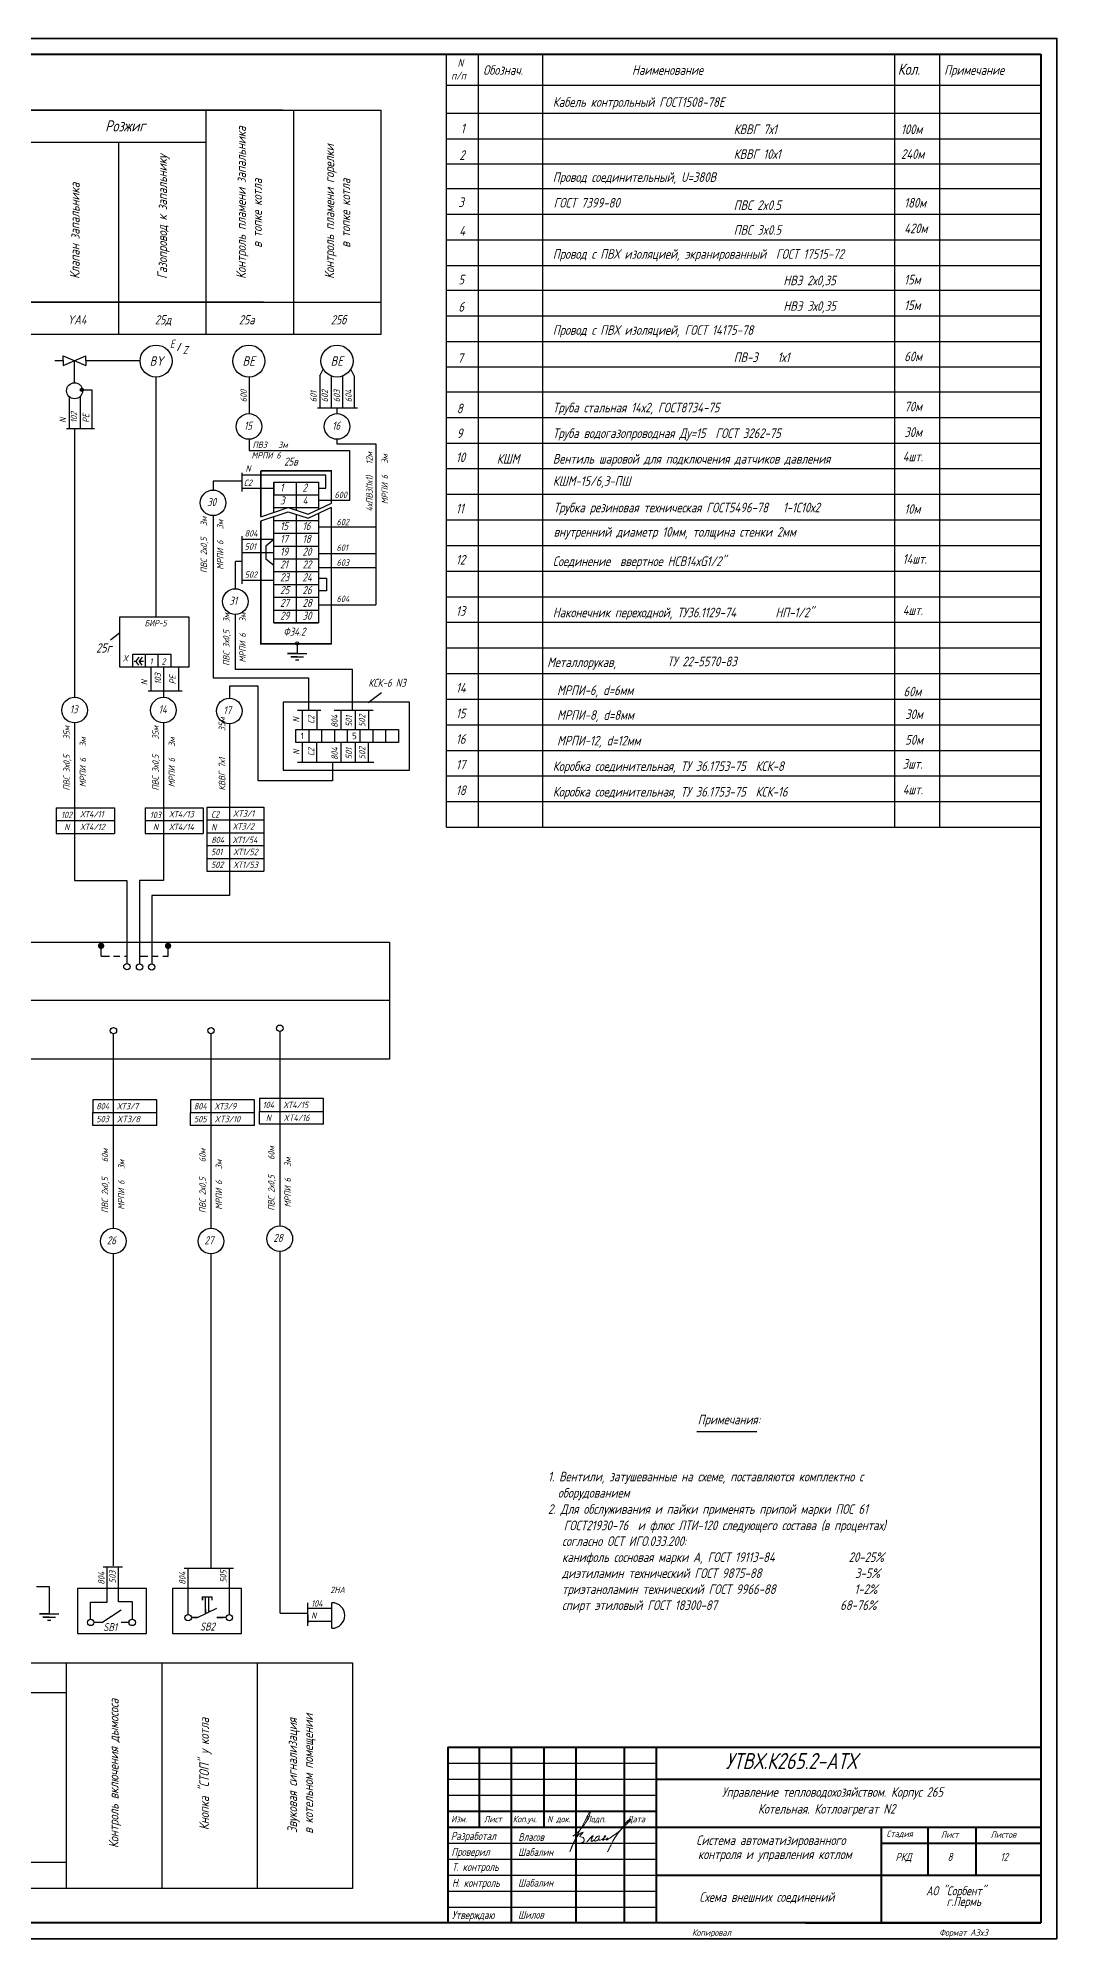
# Model space of a CAD drawing. Header units: millimetres. Extents: x 1944 to 2787, y -2 to 592.
# Drawn here: x 2469 to 2787, y -2 to 592 of the extents above; entities that cross this region are included whole.
import ezdxf

# ---------------------------------------------------------------- set-up
doc = ezdxf.new("R2010")
doc.units = ezdxf.units.MM
doc.linetypes.add('DASHED', pattern=[19.05, 12.7, -6.35])
doc.linetypes.add('HIDDEN', pattern=[0.375, 0.25, -0.125])
doc.layers.add('1', color=7, linetype='Continuous')
doc.layers.add('проводка', color=184, linetype='Continuous')
for name, color, linetype, lineweight in [('MAIN', 7, 'Continuous', 50), ('Основной', 7, 'Continuous', 50), ('Текст', 7, 'Continuous', 50)]:
    doc.layers.add(name, color=color, linetype=linetype, lineweight=lineweight)
doc.styles.get("Standard").update_dxf_attribs({"font": '', "oblique": 15})
doc.styles.add('TXT', font='ROMANC.shx', dxfattribs={"height": 2.5})
doc.styles.get('Standard').set_extended_font_data('GOST type A')

# ---------------------------------------------------------------- blocks, each defined once
blk = doc.blocks.new('Власов')
at = {"layer": 'проводка', "lineweight": 18}
for points in [[(-0.58, 2.47), (1.27, 4.07), (2.73, 5.82), (3.82, 7.33), (4.64, 9.02), (4.84, 10.28), (4.04, 8.93), (3.16, 7.2), (1.39, 3.86), (0.52, 2.26), (-1.55, -2.37), (-0.72, -0.35), (0.34, 1.8), (1.73, 3.31), (2.62, 3.78), (2.31, 3.3), (1.91, 2.96), (1.61, 2.44), (2.21, 2.21), (2.85, 1.83), (2.99, 1.4), (2.77, 0.75), (2.36, 0.49), (2.18, 0.43), (2.07, 0.4), (1.98, 0.4)], [(3.73, 0.66), (4.37, 1.39), (4.91, 2.01), (5.22, 2.29), (5.78, 2.66), (5.59, 2.28), (5.16, 1.05), (5.19, 0.9), (5.7, 1.1), (6.25, 1.38), (6.27, 1.2), (6.3, 1.02), (7.02, 1.21), (7.63, 2.13), (7.63, 2.52), (6.76, 2.22), (6.42, 1.7)]]:
    blk.add_spline(points, degree=3, dxfattribs=at)
for points, knots in [([(9.73, 1.6), (9.73, 1.6), (10.28, 1.61), (10.33, 1.73), (10.3, 1.95), (10.1, 1.88), (9.94, 1.44), (9.82, 1.2), (10.65, 1.75), (14.06, 4.01), (14.83, 4.98), (18.2, 8.2), (16.58, 7.61), (15.42, 5.89), (12.84, 2.54), (12.14, 1.35), (11.17, -0.37), (10.2, -2.51), (10.72, -1.41), (10.96, -1), (11.17, -0.6), (11.31, -0.38), (11.4, -0.29)], [5.202172, 5.202172, 5.202172, 5.202172, 5.207482, 5.981017, 6.074049, 6.477149, 7.534813, 8.416864, 10.873297, 16.080912, 19.105162, 21.731982, 23.469351, 25.755203, 29.311429, 34.513333, 38.416271, 38.862024, 39.053994, 43.961574, 49.897464, 51.239132, 51.239132, 51.239132, 51.239132]), ([(7.53, 1.66), (7.5, 1.54), (7.54, 1.28), (8.01, 1.24), (8.83, 1.57), (9.1, 2.08), (9.9, 2.69), (9.43, 2.64), (9.3, 2.52), (9.14, 2.21), (9.04, 1.25), (8.71, 1.13), (8.92, 1.39), (9.3, 1.54), (9.6, 1.6)], [0, 0, 0, 0, 0.614094, 1.118723, 1.807789, 3.045572, 4.744461, 5.191863, 5.576495, 6.389957, 8.441618, 9.345517, 10.182193, 10.758393, 10.758393, 10.758393, 10.758393])]:
    blk.add_open_spline(points, degree=3, knots=knots, dxfattribs=at)

msp = doc.modelspace()

# ---------------------------------------------------------------- hatches: boundary and pattern name
at = {"layer": 'MAIN', "linetype": 'Continuous', "lineweight": -3}
h = msp.add_hatch(color=7, dxfattribs=at)
h.paths.add_polyline_path([(2482.19, 482.85), (2482.19, 482.36), (2482.71, 482.36, 0.425988)])
h.paths.add_polyline_path([(2482.71, 482.35, 0.005699), (2482.71, 482.36), (2482.19, 482.36), (2482.19, 481.86, 0.432737)])
h.paths.add_polyline_path([(2482.19, 482.36), (2481.72, 482.36, 0.402536), (2482.19, 481.86)])
h.paths.add_polyline_path([(2482.19, 482.85, 0.389353), (2481.72, 482.36), (2482.19, 482.36)])
h = msp.add_hatch(color=7, dxfattribs=at)
h.paths.add_polyline_path([(2482.19, 482.85), (2482.19, 482.36), (2482.71, 482.36, 0.425988)])
h.paths.add_polyline_path([(2482.71, 482.35, 0.005699), (2482.71, 482.36), (2482.19, 482.36), (2482.19, 481.86, 0.432737)])
h.paths.add_polyline_path([(2482.19, 482.36), (2481.72, 482.36, 0.402536), (2482.19, 481.86)])
h.paths.add_polyline_path([(2482.19, 482.85, 0.389353), (2481.72, 482.36), (2482.19, 482.36)])
for points in [[(2487.22, 308.7, 1), (2489.22, 308.7, 1)], [(2508.13, 308.7, 1), (2510.13, 308.7, 1)]]:
    msp.add_hatch(color=7, dxfattribs=at).paths.add_polyline_path(points)

# ---------------------------------------------------------------- linework, layer by layer
at = {"color": 7, "linetype": 'Continuous'}
for p, q in [((1943.68, 592.25), (2786.79, 592.25)), ((1943.68, 592.25), (2552.89, 592.25)), ((2786.79, 592.25), (2786.79, -1.5)), ((2596.06, 385.75), (2596.06, 587.25)), ((2596.06, 430.5), (2596.06, 587.25)), ((2606.06, 345.75), (2606.06, 587.25)), ((2606.06, 410.5), (2606.06, 587.25)), ((2626.06, 587.25), (2626.06, 385.75)), ((2626.06, 587.25), (2626.06, 345.75)), ((2736.06, 587.25), (2736.06, 416.5)), ((2736.06, 587.25), (2736.06, 345.75)), ((2750.06, 587.25), (2750.06, 416.5)), ((2750.06, 587.25), (2750.06, 345.75)), ((2596.06, 577.5), (2781.56, 577.5)), ((2596.06, 577.5), (2781.79, 577.5)), ((2544.9, 569.75), (1970.28, 569.75)), ((2099.78, 569.75), (2544.9, 569.75)), ((2521.06, 499.75), (2521.06, 569.75)), ((2539.4, 569.75), (2575.69, 569.75)), ((2548.37, 499.75), (2548.37, 569.75)), ((2575.69, 499.75), (2575.69, 569.75)), ((2596.06, 568.75), (2781.79, 568.75)), ((2017.28, 559.75), (2521.06, 559.75)), ((2493.74, 499.75), (2493.74, 559.75)), ((2596.06, 560.75), (2781.79, 560.75)), ((2596.06, 553), (2781.79, 553)), ((2596.06, 545.25), (2781.56, 545.25)), ((2596.06, 545.25), (2781.79, 545.25)), ((2596.06, 537.25), (2781.79, 537.25)), ((2596.06, 529.25), (2781.79, 529.25)), ((2596.06, 521.25), (2781.79, 521.25)), ((2596.06, 513.5), (2781.79, 513.5)), ((2538.9, 509.75), (1970.28, 509.75)), ((2099.78, 509.75), (2538.9, 509.75)), ((2535.15, 509.75), (2575.69, 509.75)), ((2596.06, 505.5), (2781.79, 505.5)), ((1970.28, 499.75), (2533.4, 499.75)), ((2217.62, 499.75), (2575.69, 499.75)), ((2476.4, 491.49), (2476.4, 492.99)), ((2476.4, 489.99), (2483.4, 492.99)), ((2476.4, 492.99), (2483.4, 489.99)), ((2483.4, 491.49), (2483.4, 492.99)), ((2596.06, 497.5), (2781.79, 497.5)), ((2473.81, 491.54), (2476.31, 491.54)), ((2476.4, 491.49), (2476.4, 489.99)), ((2479.85, 491.51), (2479.85, 484.66)), ((2483.4, 491.54), (2500.38, 491.54)), ((2483.4, 491.49), (2483.4, 489.99)), ((2556.54, 486.76), (2557.59, 488.83)), ((2567.25, 486.76), (2566.18, 488.78)), ((2596.06, 489.5), (2781.79, 489.5)), ((2482.44, 482.33), (2485.28, 482.33)), ((2482.44, 482.33), (2485.28, 482.33)), ((2485.28, 482.33), (2485.28, 470.33)), ((2505.28, 486.5), (2505.28, 411.51)), ((2534.46, 486.36), (2534.46, 474.92)), ((2556.54, 486.76), (2556.54, 476.76)), ((2560.04, 486.76), (2560.04, 476.76)), ((2563.64, 486.67), (2563.64, 476.76)), ((2567.25, 486.76), (2567.25, 476.76)), ((2596.06, 481.75), (2781.79, 481.75)), ((2478.19, 480.33), (2478.19, 470.33)), ((2481.69, 480.33), (2481.69, 470.33)), ((2555.79, 476.76), (2568.33, 476.76)), ((2561.88, 476.76), (2561.88, 474.92)), ((2477.44, 470.33), (2482.44, 470.33)), ((2477.44, 470.33), (2486.19, 470.33)), ((2479.94, 470.33), (2479.94, 386.33)), ((2534.38, 474.92), (2534.38, 474.92)), ((2596.06, 473.75), (2781.79, 473.75)), ((2534.46, 466.92), (2534.46, 463.45)), ((2534.46, 463.45), (2565.85, 463.45)), ((2561.88, 466.92), (2561.88, 465.53)), ((2561.88, 465.53), (2574, 465.53)), ((2565.85, 463.45), (2565.85, 447.82)), ((2574, 465.53), (2574, 415.2)), ((2596.06, 465.75), (2781.56, 465.75)), ((2596.06, 465.75), (2781.79, 465.75)), ((2596.06, 457.75), (2781.79, 457.75)), ((2558.43, 455.71), (2532.23, 455.71)), ((2542.13, 451.57), (2532.23, 451.57)), ((2542.13, 453.57), (2556.13, 453.57)), ((2542.13, 453.57), (2549.13, 453.57)), ((2542.13, 453.57), (2542.13, 449.57)), ((2542.13, 444.06), (2542.13, 453.57)), ((2549.13, 453.57), (2549.13, 444.74)), ((2556.13, 453.57), (2556.13, 445.05)), ((2556.14, 451.6), (2558.43, 451.6)), ((2558.43, 451.6), (2558.43, 455.71)), ((2542.13, 449.57), (2556.13, 449.57)), ((2542.13, 445.57), (2556.13, 445.57)), ((2542.13, 445.57), (2556.13, 445.57)), ((2565.85, 447.82), (2556.13, 447.82)), ((2596.06, 449.75), (2781.79, 449.75)), ((2542.13, 409.57), (2542.13, 442.79)), ((2542.13, 441.57), (2556.13, 441.57)), ((2542.13, 441.57), (2556.13, 441.57)), ((2549.13, 443.47), (2549.13, 409.57)), ((2556.13, 443.78), (2556.13, 409.57)), ((2556.22, 439.56), (2573.91, 439.56)), ((2596.06, 441.75), (2781.79, 441.75)), ((2542.13, 435.57), (2532.23, 435.57)), ((2542.13, 435.57), (2539.63, 433.57)), ((2539.63, 433.57), (2539.63, 429.57)), ((2542.13, 437.57), (2556.13, 437.57)), ((2542.13, 433.57), (2556.13, 433.57)), ((2542.13, 433.57), (2556.13, 433.57)), ((2596.06, 433.75), (2781.79, 433.75)), ((2542.13, 431.5), (2532.23, 431.5)), ((2539.63, 429.57), (2542.13, 427.57)), ((2542.13, 429.57), (2556.13, 429.57)), ((2542.13, 429.57), (2556.13, 429.57)), ((2556.22, 431.28), (2574, 431.28)), ((2542.13, 422.82), (2532.23, 422.82)), ((2542.13, 425.57), (2556.13, 425.57)), ((2542.13, 425.57), (2556.13, 425.57)), ((2542.13, 421.57), (2556.13, 421.57)), ((2556.13, 423.57), (2558.63, 423.57)), ((2556.22, 426.89), (2574, 426.89)), ((2558.63, 423.57), (2558.63, 419.57)), ((2596.06, 425.75), (2781.79, 425.75)), ((2542.13, 417.57), (2556.13, 417.57)), ((2558.63, 419.57), (2556.13, 419.57)), ((2596.06, 417.75), (2781.79, 417.75)), ((2494.1, 411.51), (2515.59, 411.51)), ((2494.1, 395.76), (2494.1, 411.51)), ((2515.59, 411.51), (2515.59, 395.76)), ((2542.13, 413.57), (2556.13, 413.57)), ((2556.22, 415.2), (2574, 415.2)), ((2596.06, 409.75), (2781.56, 409.75)), ((2596.06, 409.75), (2781.79, 409.75)), ((2491.13, 404.28), (2494.11, 406.62)), ((2556.13, 409.57), (2542.13, 409.57)), ((2542.13, 409.57), (2556.13, 409.57)), ((2498.08, 395.76), (2498.08, 399.76)), ((2498.08, 399.76), (2506.08, 399.76)), ((2502.08, 395.76), (2502.08, 399.76)), ((2506.08, 399.76), (2510.08, 399.76)), ((2506.08, 395.76), (2506.08, 399.76)), ((2506.08, 395.76), (2506.08, 399.76)), ((2510.08, 395.76), (2510.08, 399.76)), ((2546.45, 400.02), (2552.45, 400.02)), ((2549.45, 400.02), (2546.45, 400.02)), ((2547.45, 400.02), (2551.45, 400.02)), ((2549.45, 400.02), (2547.45, 400.02)), ((2547.45, 399.02), (2551.45, 399.02)), ((2549.45, 399.02), (2547.45, 399.02)), ((2547.95, 400.02), (2550.95, 400.02)), ((2548.45, 399.02), (2550.45, 399.02)), ((2548.95, 398.02), (2549.95, 398.02)), ((2549.45, 403.16), (2549.45, 400.02)), ((2549.45, 403.07), (2549.45, 402.66)), ((2596.06, 401.75), (2781.56, 401.75)), ((2596.06, 401.75), (2781.79, 401.75)), ((2606.06, 361.75), (2606.06, 402.5)), ((2736.06, 403.25), (2736.06, 361.75)), ((2750.06, 402.25), (2750.06, 361.75)), ((2515.59, 395.76), (2494.1, 395.76)), ((2503.71, 395.76), (2503.71, 388.36)), ((2507.71, 395.76), (2507.71, 386.33)), ((2512.36, 395.78), (2512.36, 388.42)), ((2596.06, 393.75), (2781.79, 393.75)), ((2479.94, 386.33), (2479.94, 386.33)), ((2502.96, 388.36), (2505.46, 388.36)), ((2505.46, 388.36), (2513.53, 388.36)), ((2507.69, 386.33), (2507.69, 386.33)), ((2528.26, 386.05), (2528.26, 386.05)), ((2528.31, 389.8), (2528.31, 386.05)), ((2596.06, 345.75), (2596.06, 386)), ((2606.06, 361.75), (2606.06, 386.5)), ((2545.07, 384.81), (2545.07, 363.58)), ((2584.57, 384.81), (2545.07, 384.81)), ((2549.61, 382.31), (2556.8, 382.31)), ((2551.07, 382.31), (2551.07, 376.25)), ((2555.57, 382.31), (2555.57, 376.25)), ((2561.06, 382.31), (2573.16, 382.31)), ((2563.09, 382.31), (2563.09, 376.25)), ((2567.59, 382.31), (2567.59, 376.25)), ((2571.7, 382.31), (2571.7, 376.25)), ((2584.57, 363.58), (2584.57, 384.81)), ((2596.06, 385.75), (2781.79, 385.75)), ((2479.94, 378.33), (2479.94, 329.08)), ((2507.69, 378.33), (2507.69, 329.08)), ((2528.31, 378.05), (2528.29, 324.38)), ((2549.07, 372.25), (2549.07, 376.25)), ((2549.07, 376.25), (2581.07, 376.25)), ((2549.07, 376.25), (2553.07, 376.25)), ((2553.07, 376.25), (2553.07, 372.25)), ((2557.07, 376.25), (2557.07, 372.25)), ((2561.07, 376.25), (2561.07, 372.25)), ((2565.07, 376.25), (2565.07, 372.25)), ((2569.07, 376.25), (2569.07, 372.25)), ((2573.07, 376.25), (2573.07, 372.25)), ((2577.07, 376.25), (2577.07, 372.25)), ((2581.07, 376.25), (2581.07, 372.25)), ((2596.06, 377.75), (2781.79, 377.75)), ((2581.07, 372.25), (2549.07, 372.25)), ((2551.02, 372.25), (2551.02, 366.18)), ((2555.52, 372.25), (2555.52, 366.18)), ((2563.05, 372.25), (2563.05, 366.18)), ((2567.55, 372.25), (2567.55, 366.18)), ((2596.06, 369.75), (2781.79, 369.75)), ((2545.07, 363.58), (2584.57, 363.58)), ((2549.61, 366.1), (2573.45, 366.1)), ((2561.06, 366.1), (2568.82, 366.1)), ((2596.06, 361.75), (2781.79, 361.75)), ((2474.19, 351.83), (2474.19, 347.83)), ((2474.19, 351.83), (2487.69, 351.83)), ((2487.69, 351.83), (2492.39, 351.83)), ((2492.39, 351.83), (2492.39, 343.83)), ((2501.94, 351.83), (2501.94, 347.83)), ((2501.94, 351.83), (2515.44, 351.83)), ((2515.44, 351.83), (2520.14, 351.83)), ((2520.14, 351.83), (2520.14, 343.83)), ((2521.29, 352.02), (2521.29, 340.02)), ((2521.29, 352.02), (2534.79, 352.02)), ((2534.79, 352.02), (2539.04, 352.02)), ((2539.04, 352.02), (2539.04, 340.02)), ((2596.06, 353.75), (2781.79, 353.75)), ((2474.19, 347.83), (2487.69, 347.83)), ((2474.19, 347.83), (2487.69, 347.83)), ((2474.19, 347.83), (2487.69, 347.83)), ((2474.19, 347.83), (2474.19, 343.83)), ((2487.69, 347.83), (2492.39, 347.83)), ((2487.69, 347.83), (2492.39, 347.83)), ((2487.69, 347.83), (2492.39, 347.83)), ((2501.94, 347.83), (2515.44, 347.83)), ((2501.94, 347.83), (2515.44, 347.83)), ((2501.94, 347.83), (2515.44, 347.83)), ((2501.94, 347.83), (2501.94, 343.83)), ((2515.44, 347.83), (2520.14, 347.83)), ((2515.44, 347.83), (2520.14, 347.83)), ((2515.44, 347.83), (2520.14, 347.83)), ((2521.29, 348.02), (2534.79, 348.02)), ((2534.79, 348.02), (2539.04, 348.02)), ((2596.06, 345.75), (2781.79, 345.75)), ((2474.19, 343.83), (2487.69, 343.83)), ((2474.19, 343.83), (2487.69, 343.83)), ((2474.19, 343.83), (2487.69, 343.83)), ((2487.69, 343.83), (2492.39, 343.83)), ((2487.69, 343.83), (2492.39, 343.83)), ((2487.69, 343.83), (2492.39, 343.83)), ((2501.94, 343.83), (2515.44, 343.83)), ((2501.94, 343.83), (2515.44, 343.83)), ((2501.94, 343.83), (2515.44, 343.83)), ((2515.44, 343.83), (2520.14, 343.83)), ((2515.44, 343.83), (2520.14, 343.83)), ((2515.44, 343.83), (2520.14, 343.83)), ((2521.29, 344.02), (2534.79, 344.02)), ((2521.29, 344.02), (2534.79, 344.02)), ((2521.29, 340.02), (2534.79, 340.02)), ((2521.29, 340.02), (2534.79, 340.02)), ((2521.29, 340.02), (2534.79, 340.02)), ((2521.29, 340.02), (2521.29, 332.02)), ((2534.79, 344.02), (2539.04, 344.02)), ((2534.79, 344.02), (2539.04, 344.02)), ((2534.79, 340.02), (2539.04, 340.02)), ((2534.79, 340.02), (2539.04, 340.02)), ((2534.79, 340.02), (2539.04, 340.02)), ((2539.04, 340.02), (2539.04, 332.02)), ((2521.29, 336.02), (2534.79, 336.02)), ((2521.29, 336.02), (2534.79, 336.02)), ((2521.29, 336.02), (2534.79, 336.02)), ((2521.29, 336.02), (2534.79, 336.02)), ((2534.79, 336.02), (2539.04, 336.02)), ((2534.79, 336.02), (2539.04, 336.02)), ((2534.79, 336.02), (2539.04, 336.02)), ((2534.79, 336.02), (2539.04, 336.02)), ((2479.94, 329.08), (2496.28, 329.08)), ((2496.28, 329.08), (2496.28, 303.21)), ((2507.69, 329.08), (2500.22, 329.08)), ((2500.22, 329.08), (2500.22, 303.1)), ((2521.29, 332.02), (2534.79, 332.02)), ((2521.29, 332.02), (2534.79, 332.02)), ((2521.29, 332.02), (2534.79, 332.02)), ((2521.29, 332.02), (2534.79, 332.02)), ((2534.79, 332.02), (2539.04, 332.02)), ((2534.79, 332.02), (2539.04, 332.02)), ((2534.79, 332.02), (2539.04, 332.02)), ((2534.79, 332.02), (2539.04, 332.02)), ((2528.29, 324.38), (2504.02, 324.38)), ((2504.02, 324.38), (2504.02, 303.1)), ((1984.53, 309.83), (2578.26, 309.83)), ((2578.26, 309.83), (2578.26, 273.33)), ((2578.26, 291.58), (1984.53, 291.58)), ((2578.26, 273.33), (1984.53, 273.33)), ((2485.67, 260.6), (2485.67, 256.6)), ((2505.67, 260.6), (2485.67, 260.6)), ((2485.67, 252.6), (2485.67, 256.6)), ((2485.67, 256.6), (2505.67, 256.6)), ((2485.67, 256.6), (2505.67, 256.6)), ((2485.67, 256.6), (2505.67, 256.6)), ((2485.67, 256.6), (2499.67, 256.6)), ((2485.67, 256.6), (2505.67, 256.6)), ((2485.67, 256.6), (2505.67, 256.6)), ((2485.67, 256.6), (2505.67, 256.6)), ((2485.67, 256.6), (2505.67, 256.6)), ((2485.67, 256.6), (2505.67, 256.6)), ((2485.67, 256.6), (2492.48, 256.6)), ((2494.22, 256.6), (2494.22, 256.6)), ((2499.67, 256.6), (2503.42, 256.6)), ((2501.67, 256.6), (2505.67, 256.6)), ((2505.67, 252.6), (2505.67, 260.6)), ((2516.17, 260.6), (2516.17, 256.6)), ((2536.17, 260.6), (2516.17, 260.6)), ((2516.17, 252.6), (2516.17, 256.6)), ((2516.17, 256.6), (2536.17, 256.6)), ((2516.17, 256.6), (2536.17, 256.6)), ((2516.17, 256.6), (2536.17, 256.6)), ((2516.17, 256.6), (2530.17, 256.6)), ((2516.17, 256.6), (2536.17, 256.6)), ((2516.17, 256.6), (2536.17, 256.6)), ((2516.17, 256.6), (2536.17, 256.6)), ((2516.17, 256.6), (2536.17, 256.6)), ((2516.17, 256.6), (2536.17, 256.6)), ((2516.17, 256.6), (2522.98, 256.6)), ((2524.71, 256.6), (2524.71, 256.6)), ((2530.17, 256.6), (2533.92, 256.6)), ((2532.17, 256.6), (2536.17, 256.6)), ((2536.17, 252.6), (2536.17, 260.6)), ((2537.67, 261), (2537.67, 257)), ((2557.67, 261), (2537.67, 261)), ((2537.67, 253), (2537.67, 257)), ((2537.67, 257), (2557.67, 257)), ((2537.67, 257), (2557.67, 257)), ((2537.67, 257), (2557.67, 257)), ((2537.67, 257), (2551.67, 257)), ((2537.67, 257), (2557.67, 257)), ((2537.67, 257), (2557.67, 257)), ((2537.67, 257), (2557.67, 257)), ((2537.67, 257), (2557.67, 257)), ((2537.67, 257), (2557.67, 257)), ((2537.67, 257), (2544.48, 257)), ((2546.21, 257), (2546.21, 257)), ((2551.67, 257), (2555.42, 257)), ((2553.67, 257), (2557.67, 257)), ((2557.67, 253), (2557.67, 261)), ((2503.42, 252.6), (2485.67, 252.6)), ((2505.67, 252.6), (2500.67, 252.6)), ((2505.67, 252.6), (2503.17, 252.6)), ((2505.67, 252.6), (2503.67, 252.6)), ((2533.92, 252.6), (2516.17, 252.6)), ((2536.17, 252.6), (2531.17, 252.6)), ((2536.17, 252.6), (2533.67, 252.6)), ((2536.17, 252.6), (2534.17, 252.6)), ((2555.42, 253), (2537.67, 253)), ((2557.67, 253), (2552.67, 253)), ((2557.67, 253), (2555.17, 253)), ((2557.67, 253), (2555.67, 253)), ((2674.31, 157), (2693.01, 157)), ((2468.01, 108.56), (2472.01, 108.56)), ((2472.01, 108.56), (2472.01, 107.06)), ((2472.01, 107.56), (2472.01, 100.06)), ((2488.45, 97.3), (2494.45, 101.3)), ((2518.35, 98.86), (2524.35, 101.86)), ((2519.84, 104.36), (2519.84, 105.36)), ((2519.84, 105.36), (2519.84, 104.86)), ((2519.84, 105.36), (2519.84, 104.86)), ((2519.84, 105.36), (2522.84, 105.36)), ((2519.84, 104.86), (2519.84, 104.36)), ((2520.84, 100.36), (2520.84, 105.36)), ((2520.84, 101.4), (2520.84, 100.1)), ((2521.83, 101.07), (2521.83, 100.6)), ((2521.84, 100.86), (2521.84, 105.36)), ((2522.84, 105.36), (2522.84, 104.36)), ((2522.84, 105.36), (2522.84, 104.86)), ((2552.81, 96.29), (2552.81, 103.54)), ((2552.81, 99.79), (2552.81, 102.29)), ((2552.81, 101.79), (2560.06, 101.79)), ((2560.31, 95.79), (2560.31, 103.54)), ((2560.31, 95.54), (2560.31, 103.54)), ((2472.01, 100.06), (2469.01, 100.06)), ((2469.01, 100.06), (2475.01, 100.06)), ((2472.01, 100.06), (2470.01, 100.06)), ((2470.01, 100.06), (2474.01, 100.06)), ((2472.01, 99.06), (2470.01, 99.06)), ((2470.01, 99.06), (2474.01, 99.06)), ((2470.51, 100.06), (2473.51, 100.06)), ((2471.01, 99.06), (2473.01, 99.06)), ((2471.51, 98.06), (2472.51, 98.06)), ((2488.45, 97.37), (2485.97, 97.37)), ((2496.95, 97.37), (2494.45, 97.37)), ((2518.31, 98.86), (2516.41, 98.86)), ((2516.41, 98.86), (2518.35, 98.86)), ((2517.43, 98.86), (2516.62, 98.86)), ((2524.35, 98.86), (2526.35, 98.86)), ((2524.35, 98.86), (2526.35, 98.86)), ((2527.27, 98.86), (2524.35, 98.86)), ((2544.1, 100.29), (2552.81, 100.29)), ((2552.81, 99.79), (2552.81, 97.29)), ((2552.81, 97.79), (2560.06, 97.79)), ((1973.28, 84.75), (2507.21, 84.75)), ((2015.77, 84.75), (2566.69, 84.75)), ((2078.78, 84.75), (2507.21, 84.75)), ((2121.27, 84.75), (2566.69, 84.75)), ((2477.26, 84.75), (2477.26, 67.5)), ((2477.26, 84.75), (2477.26, 75.25)), ((2507.21, 84.75), (2507.21, 14.25)), ((2536.96, 84.75), (2536.96, 14.25)), ((2566.69, 84.75), (2566.69, 14.25)), ((1973.28, 75.5), (2477.26, 75.5)), ((2015.28, 75.5), (2477.26, 75.5)), ((2477.26, 67.5), (2477.26, 14.25)), ((2089.28, 22.5), (2477.26, 22.5)), ((2507.21, 14.25), (1974.03, 14.25)), ((2566.69, 14.25), (2016.52, 14.25)), ((2786.79, -1.5), (1943.68, -1.5))]:
    msp.add_line(p, q, dxfattribs=at)
at = {"color": 7, "linetype": 'Continuous', "lineweight": 40}
for p, q in [((1963.68, 587.25), (2781.79, 587.25)), ((2781.79, 587.25), (2781.79, 3.5)), ((2781.79, 3.5), (1963.68, 3.5))]:
    msp.add_line(p, q, dxfattribs=at)
for p, q in [((2532.17, 453.87), (2523.2, 453.87)), ((2523.2, 453.87), (2523.2, 451.07)), ((2532.21, 456.4), (2532.21, 450.66)), ((2538.13, 442.71), (2546.63, 445.57)), ((2546.63, 445.57), (2552.87, 443.51)), ((2552.87, 443.51), (2560.13, 446.94)), ((2552.87, 442.24), (2560.13, 445.67)), ((2523.2, 443.07), (2523.2, 392.43)), ((2538.13, 441.44), (2546.63, 444.3)), ((2546.63, 444.3), (2552.87, 442.24)), ((2532.21, 436.66), (2532.21, 421.82)), ((2532.2, 428.74), (2530.17, 428.74)), ((2530.17, 420.26), (2530.17, 428.74)), ((2530.14, 412.24), (2530.14, 395.12)), ((2523.2, 392.43), (2553.02, 392.43)), ((2530.14, 395.12), (2566.65, 395.12)), ((2553.02, 392.43), (2553.02, 382.34)), ((2566.65, 395.12), (2566.65, 382.34)), ((2537.31, 389.8), (2528.31, 389.8)), ((2537.31, 360.19), (2537.31, 389.8)), ((2571.66, 372.35), (2571.66, 366.1)), ((2560.54, 366.11), (2560.54, 360.19)), ((2560.54, 360.19), (2537.31, 360.19))]:
    msp.add_line(p, q)
at = {"color": 7, "lineweight": 30, "ltscale": 0.5}
for p, q in [((2500.01, 398.85), (2499.11, 397.61)), ((2501.01, 398.85), (2500.11, 397.61)), ((2500.01, 396.37), (2499.11, 397.61)), ((2501.01, 396.37), (2500.11, 397.61))]:
    msp.add_line(p, q, dxfattribs=at)
at = {"color": 7, "lineweight": 30}
for p, q in [((2498.58, 397.61), (2499.11, 397.61)), ((2500.11, 397.61), (2501.43, 397.61))]:
    msp.add_line(p, q, dxfattribs=at)
at = {"color": 7, "linetype": 'Continuous', "lineweight": -3}
for p, q in [((2571.59, 384.73), (2575.8, 387.8)), ((2492.1, 220.48), (2492.1, 281.2)), ((2522.6, 220.48), (2522.6, 281.2)), ((2544.1, 221.23), (2544.1, 281.95)), ((2492.1, 115.01), (2492.1, 212.48)), ((2522.6, 114.27), (2522.6, 212.48)), ((2544.1, 100.29), (2544.1, 213.23)), ((2488.91, 114.69), (2494.87, 114.69)), ((2490.07, 103.71), (2490.07, 114.66)), ((2493.68, 103.85), (2493.68, 114.66)), ((2514.15, 114.27), (2529.58, 114.27)), ((2515.46, 99.9), (2515.46, 114.27)), ((2528.29, 99.9), (2528.29, 114.27)), ((2484.94, 98.37), (2484.94, 103.71)), ((2484.94, 103.71), (2490.07, 103.71)), ((2497.99, 103.85), (2493.68, 103.85)), ((2497.99, 98.37), (2497.99, 103.85))]:
    msp.add_line(p, q, dxfattribs=at)
at = {"color": 7, "linetype": 'DASHED', "ltscale": 12}
for p, q in [((2502.38, 107.97), (2480.89, 107.97)), ((2480.89, 107.97), (2480.89, 93.89)), ((2502.38, 93.89), (2502.38, 107.97)), ((2532.05, 107.97), (2510.55, 107.97)), ((2510.55, 107.97), (2510.55, 93.89)), ((2532.05, 93.89), (2532.05, 107.97)), ((2480.89, 93.89), (2502.38, 93.89)), ((2510.55, 93.89), (2532.05, 93.89))]:
    msp.add_line(p, q, dxfattribs=at)
at = {"color": 0, "linetype": 'Continuous', "lineweight": 40}
for p, q in [((2596.55, 58.45), (2781.79, 58.45)), ((2606.3, 58.45), (2606.3, 33.45)), ((2616.3, 58.45), (2616.3, 3.45)), ((2626.55, 58.45), (2626.55, 33.45)), ((2636.55, 58.45), (2636.55, 3.45)), ((2651.55, 58.45), (2651.55, 3.45)), ((2661.55, 58.45), (2661.55, 3.45)), ((2661.55, 48.45), (2781.55, 48.45)), ((2596.55, 38.45), (2661.55, 38.45)), ((2596.55, 33.45), (2781.79, 33.45)), ((2661.55, 18.45), (2781.55, 18.45))]:
    msp.add_line(p, q, dxfattribs=at)
at = {"color": 0, "linetype": 'ByBlock', "lineweight": 40}
for p, q in [((2596.55, 58.45), (2596.55, 3.5)), ((2731.93, 3.5), (2731.93, 33.45)), ((2746.55, 18.45), (2746.55, 33.45)), ((2761.55, 18.45), (2761.55, 33.45)), ((2731.93, 28.45), (2781.93, 28.45))]:
    msp.add_line(p, q, dxfattribs=at)
at = {"color": 0, "linetype": 'Continuous'}
for p, q in [((2596.55, 53.45), (2661.55, 53.45)), ((2596.55, 48.45), (2661.55, 48.45)), ((2596.55, 43.45), (2661.55, 43.45)), ((2596.55, 28.45), (2661.55, 28.45)), ((2596.55, 23.45), (2661.55, 23.45)), ((2596.55, 23.45), (2661.55, 23.45)), ((2596.55, 18.45), (2661.55, 18.45)), ((2596.55, 13.45), (2661.55, 13.45)), ((2596.55, 8.45), (2661.55, 8.45))]:
    msp.add_line(p, q, dxfattribs=at)
at = {"color": 7}
msp.add_line((2520.36, 3.5), (1962.28, 3.5), dxfattribs=at)
at = {"color": 7, "lineweight": 40}
msp.add_line((2781.79, 3.5, -1), (2748.22, 3.5, -1), dxfattribs=at)
at = {"color": 7, "linetype": 'Continuous', "const_width": 0.5}
for points in [[(2538.13, 457.07), (2556.63, 457.07), (2560.13, 457.07), (2560.13, 446.94)], [(2538.13, 442.71), (2538.13, 457.07)], [(2560.13, 445.67), (2560.13, 403.07), (2538.13, 403.07), (2538.13, 441.44)]]:
    msp.add_lwpolyline(points, dxfattribs=at)
at = {"color": 7, "linetype": 'Continuous'}
for centre, radius in [((2505.38, 491.36), 5), ((2534.38, 491.36), 5), ((2561.9, 491.36), 5), ((2479.94, 482.08), 2.5), ((2534.38, 470.92), 4), ((2561.92, 470.92), 4), ((2523.19, 447.07), 4), ((2530.13, 416.24), 4), ((2479.94, 382.33), 4), ((2507.69, 382.33), 4), ((2528.26, 382.05), 4), ((2492.06, 282.2), 1), ((2522.55, 282.2), 1), ((2544.05, 282.95), 1), ((2492.03, 216.48), 4), ((2522.53, 216.48), 4), ((2544.03, 217.23), 4), ((2484.97, 97.37), 1), ((2497.95, 97.37), 1), ((2515.41, 98.86), 1), ((2528.27, 98.86), 1)]:
    msp.add_circle(centre, radius, dxfattribs=at)
at = {"color": 7, "linetype": 'Continuous', "lineweight": 30}
msp.add_circle((2549.45, 403.16), 0.5, dxfattribs=at)
at = {"color": 7, "linetype": 'Continuous'}
msp.add_arc((2560.31, 99.54), 4, 270, 90, dxfattribs=at)
at = {"layer": '1', "color": 7, "linetype": 'Continuous', "lineweight": 40}
msp.add_line((2708.22, 3.5), (2781.79, 3.5), dxfattribs=at)
at = {"layer": 'MAIN', "color": 7, "linetype": 'Continuous', "lineweight": -3}
for p, q in [((2488.22, 305.43), (2488.22, 309.64)), ((2509.13, 305.43), (2509.13, 309.64)), ((2488.22, 305.43), (2490.85, 305.43)), ((2492.07, 305.43), (2494.11, 305.43)), ((2495.53, 305.43), (2496.22, 305.43)), ((2500.16, 305.43), (2502.79, 305.43)), ((2504.01, 305.43), (2506.05, 305.43)), ((2507.47, 305.43), (2509.13, 305.43))]:
    msp.add_line(p, q, dxfattribs=at)
for centre, radius in [((2482.22, 482.35), 0.495), ((2482.22, 482.35), 0.495), ((2496.29, 302.21), 1), ((2500.23, 302.1), 1), ((2504.02, 302.1), 1)]:
    msp.add_circle(centre, radius, dxfattribs=at)
at = {"layer": 'Основной', "color": 0, "lineweight": -3}
for p, q in [((1943.68, 592.08), (2786.79, 592.08)), ((2786.79, -1.5), (2786.79, 592.08)), ((1943.68, -1.5), (2786.79, -1.5))]:
    msp.add_line(p, q, dxfattribs=at)

# ---------------------------------------------------------------- block references
at = {"color": 0, "lineweight": 25}
msp.add_blockref('Власов', (2636.16, 28.1, -10), dxfattribs=at)

# ---------------------------------------------------------------- texts
at = {"color": 7, "linetype": 'Continuous', "oblique": 15}
for s, height, p in [('N', 2.5, (2599.56, 583.25)), ('Обознач.', 3, (2607.56, 580.75)), ('Наименование', 3, (2654.06, 580.75)), ('Кол.', 3.5, (2737.06, 580.75)), ('Примечание', 3, (2751.56, 580.75)), ('п/п', 2.5, (2597.56, 579.25)), ('Кабель контрольный ГОСТ1508-78Е', 3, (2629.31, 570.75)), ('Розжиг', 3.5, (2489.48, 563.05)), ('1', 3, (2600.56, 562.5)), ('КВВГ 7х1', 3, (2685.81, 562.25)), ('100м', 3, (2738.06, 562.25)), ('2', 3, (2600.13, 554.17)), ('КВВГ 10х1', 3, (2685.81, 554.5)), ('240м', 3, (2738.06, 554.5)), ('Провод соединительный, U=380В', 3, (2629.31, 547.3)), ('3', 3, (2599.81, 539.47)), ('ГОСТ 7399-80', 3, (2629.56, 539.3)), ('ПВС 2x0.5', 3, (2685.81, 538.54)), ('180м', 3, (2739.06, 539.29)), ('4', 3, (2600.06, 530.54)), ('ПВС 3x0.5', 3, (2685.81, 530.79)), ('420м', 3, (2739.06, 531.29)), ('Провод с ПВХ изоляцией, экранированный  ГОСТ 17515-72', 3, (2629.31, 523.29)), ('5', 3, (2599.81, 515.29)), ('НВЭ 2х0,35', 3, (2701.31, 515.04)), ('15м', 3, (2739.06, 515.29)), ('YA4', 2.88, (2477.7, 502.81)), ('25д', 2.88, (2505.01, 502.81)), ('25а', 2.88, (2531.24, 502.81)), ('25б', 2.88, (2559.95, 502.81)), ('6', 3, (2599.81, 506.79)), ('НВЭ 3х0,35', 3, (2701.31, 507.04)), ('15м', 3, (2739.06, 507.29)), ('Провод с ПВХ изоляцией, ГОСТ 14175-78', 3, (2629.31, 499.54)), ('BY', 3, (2503.38, 489.86)), ('BЕ', 3, (2532.38, 489.86)), ('BЕ', 3, (2559.9, 489.86)), ('7', 3, (2599.56, 490.79)), ('ПВ-3    1х1', 3, (2685.81, 491.04)), ('60м', 3, (2739.06, 491.29)), ('8', 3, (2599.31, 475.04)), ('Труба стальная 14х2, ГОСТ8734-75', 3, (2629.31, 475.32)), ('15', 2.5, (2532.86, 469.92)), ('16', 2.5, (2560.41, 469.92)), ('9', 3, (2599.31, 467.29)), ('Труба водогазопроводная Ду=15  ГОСТ 3262-75', 3, (2629.31, 467.32)), ('ПВ3   3м', 2, (2535.52, 464.2)), ('N', 2, (2533.31, 456.81)), ('МРПИ 6', 2, (2535.17, 460.9)), ('25в', 2.5, (2545.39, 458.71)), ('10', 3, (2599.06, 459.79)), ('КШМ', 3, (2611.81, 459.29)), ('Вентиль шаровой для подключения датчиков давления', 3, (2629.31, 459.32)), (' 4шт.', 3, (2737.06, 460.04)), ('С2', 2, (2532.81, 452.3)), ('1', 2.5, (2544.13, 450.57)), ('2', 2.5, (2551.13, 450.57)), ('КШМ-15/6,3-ПШ', 3, (2629.31, 452.38)), ('30', 2.5, (2521.33, 446.07)), ('3', 2.5, (2544.13, 446.57)), ('4', 2.5, (2551.13, 446.57)), ('600', 2, (2561.12, 448.57)), ('11', 3, (2599.06, 443.79)), ('Трубка резиновая техническая ГОСТ5496-78   1-1С10х2', 3, (2629.56, 444.1)), ('15', 2.5, (2544.13, 438.57)), ('16', 2.5, (2551.13, 438.57)), ('602', 2, (2561.75, 440.06)), ('внутренний диаметр 10мм, толщина стенки 2мм', 3, (2629.56, 436.49)), ('501', 2, (2533.04, 432.42)), ('804', 2, (2533.04, 436.54)), ('17', 2.5, (2544.13, 434.57)), ('18', 2.5, (2551.13, 434.57)), ('601', 2, (2561.75, 432.06)), ('21', 2.5, (2544.13, 426.57)), ('19', 2.5, (2544.13, 430.57)), ('20', 2.5, (2551.13, 430.57)), ('22', 2.5, (2551.13, 426.57)), ('603', 2, (2561.75, 427.41)), ('12', 3, (2599.06, 427.79)), ('Соединение  ввертное НСВ14хG1/2"', 3, (2629.31, 427.32)), ('14шт.', 3, (2738.59, 428.04)), ('502', 2, (2533.04, 423.65)), ('23', 2.5, (2544.13, 422.57)), ('24', 2.5, (2551.13, 422.57)), ('31', 2.5, (2528.27, 415.24)), ('25', 2.5, (2544.13, 418.57)), ('27', 2.5, (2544.13, 414.57)), ('26', 2.5, (2551.13, 418.57)), ('28', 2.5, (2551.13, 414.57)), ('604', 2, (2561.75, 416.06)), ('29', 2.5, (2544.13, 410.57)), ('30', 2.5, (2551.13, 410.57)), ('13', 3, (2599.06, 411.79)), ('Наконечник переходной, ТУ36.1129-74        НП-1/2"', 3, (2629.31, 411.32)), ('4шт.', 3, (2738.59, 412.04)), ('Ф34.2', 2.5, (2545.13, 405.57)), ('25г', 2.88, (2486.67, 400.31)), ('X', 2, (2494.94, 397.51)), ('1', 1.92, (2503.33, 396.56)), ('2', 1.92, (2507.08, 396.56)), ('Металлорукав,', 3, (2627.56, 395.79)), ('ТУ 22-5570-83', 3, (2665.06, 396.04)), ('КСК-6 N3', 2.5, (2571.69, 389.61)), ('14', 3, (2599.06, 387.79)), ('  МРПИ-6, d=6мм', 3, (2627.56, 387.04)), ('60м', 3, (2738.85, 386.63)), ('13', 2.5, (2478.43, 381.33)), ('14', 2.5, (2506.18, 381.33)), ('17', 2.5, (2526.4, 381.05)), ('15', 3, (2599.06, 379.79)), ('  МРПИ-8, d=8мм', 3, (2627.56, 379.29)), ('30м', 3, (2739.37, 379.54)), ('16', 3, (2599.06, 371.79)), ('  МРПИ-12, d=12мм', 3, (2627.56, 371.29)), ('50м', 3, (2739.37, 371.54)), ('17', 3, (2599.06, 363.79)), ('Коробка соединительная, ТУ 36.1753-75  КСК-8', 3, (2629.31, 363.32)), ('3шт.', 3, (2738.59, 364.04)), ('18', 3, (2599.06, 355.79)), ('Коробка соединительная, ТУ 36.1753-75  КСК-16', 3, (2629.31, 355.32)), ('4шт.', 3, (2738.59, 356.04)), ('102', 2, (2475.69, 348.58)), ('ХТ4/11', 2, (2481.69, 348.83)), ('103', 2, (2503.44, 348.58)), ('ХТ4/13', 2, (2509.44, 348.83)), ('С2', 2, (2522.59, 348.77)), ('XT3/1', 2, (2529.34, 349.02)), ('N', 2, (2476.69, 344.83)), ('ХТ4/12', 2, (2481.69, 344.83)), ('N', 2, (2504.44, 344.83)), ('ХТ4/14', 2, (2509.44, 344.83)), ('N', 2, (2522.59, 344.77)), ('ХТ3/2', 2, (2529.34, 345.02)), ('501', 2, (2522.54, 337.02)), ('804', 2, (2522.59, 340.77)), ('ХТ1/54', 2, (2529.34, 340.77)), ('ХТ1/52', 2, (2529.54, 337.02)), ('502', 2, (2522.54, 333.02)), ('ХТ1/53', 2, (2529.54, 333.02)), ('503', 2, (2486.7, 253.6)), ('804', 2, (2486.67, 257.6)), ('ХТ3/7', 2, (2493.17, 257.6)), ('XT3/8', 2, (2493.17, 253.6)), ('505', 2, (2517.19, 253.6)), ('804', 2, (2517.17, 257.6)), ('ХТ3/9', 2, (2523.67, 257.6)), ('XT3/10', 2, (2523.67, 253.6)), ('104', 2, (2538.67, 258)), ('N', 2, (2539.67, 254)), ('ХТ4/15', 2, (2545.17, 258)), ('XT4/16', 2, (2545.17, 254)), ('26', 2.5, (2490.03, 215.48)), ('27', 2.5, (2520.53, 215.48)), ('28', 2.5, (2542.03, 216.23)), ('2HA', 2, (2559.81, 106.54)), ('104', 2, (2553.81, 102.29)), ('SВ1', 2.5, (2488.9, 94.66)), ('SВ2', 2.5, (2519.1, 94.83)), ('N', 2, (2553.81, 98.54)), ('Копировал', 2, (2672.79, -0.5)), ('Формат A3x3', 2, (2749.99, -0.5))]:
    msp.add_text(s, height=height, dxfattribs=at).set_placement(p)
for s, height, p in [('Контроль пламени запальника', 3, (2533.43, 517)), ('Контроль пламени горелки', 3, (2561.02, 517)), ('Газопровод к запальнику', 3, (2508.8, 517)), ('Клапан запальника', 3, (2481.48, 517)), ('в топке котла ', 3, (2538.44, 526.75)), ('в топке котла ', 3, (2566.02, 526.75)), ('600', 2, (2533.74, 478.46)), ('601', 2, (2555.59, 478.46)), ('602', 2, (2559.09, 478.46)), ('603', 2, (2562.84, 478.46)), ('604', 2, (2566.53, 478.46)), ('102', 2, (2480.74, 472.03)), ('N', 2, (2477.24, 472.03)), ('РЕ', 2, (2484.49, 472.03)), ('4хПВ3(1х1)   12м', 2, (2573.02, 444.38)), ('МРПИ 6   3м', 2, (2577.82, 446.64)), ('ПВС 2х0,5   3м', 2, (2521.29, 425.13)), ('МРПИ 6   3м', 2, (2526.4, 426.17)), ('ПВС 3х0,5  3м', 2, (2528.32, 396.14)), ('МРПИ 6   3м', 2, (2533.43, 397.18)), ('103', 2, (2506.96, 390.36)), ('РЕ', 2, (2511.55, 390.36)), ('N', 2, (2502.71, 390.11)), ('N', 2, (2550.14, 378.45)), ('С2', 2, (2554.8, 378.08)), ('804', 2, (2562.16, 376.8)), ('501', 2, (2566.62, 377.05)), ('502', 2, (2570.73, 377.05)), ('ПВС 3х0,5    35м', 2, (2478.45, 357.19)), ('ПВС 3х0,5    35м', 2, (2506.2, 357.19)), ('КВВГ 7х1       35м', 2, (2526.99, 357.19)), ('МРПИ 6   3м', 2, (2483.55, 358.23)), ('МРПИ 6   3м', 2, (2511.3, 358.23)), ('N', 2, (2550.14, 368.36)), ('С2', 2, (2554.8, 367.99)), ('804', 2, (2562.16, 366.71)), ('501', 2, (2566.62, 366.96)), ('502', 2, (2570.73, 366.96)), ('ПВС 2х0,5    60м', 2, (2542.38, 225.98)), ('ПВС 2х0,5    60м', 2, (2490.42, 225.23)), ('МРПИ 6   3м', 2, (2495.53, 226.27)), ('ПВС 2х0,5    60м', 2, (2520.88, 225.23)), ('МРПИ 6   3м', 2, (2525.99, 226.27)), ('МРПИ 6   3м', 2, (2547.49, 227.02)), ('503', 2, (2492.76, 109.6)), ('505', 2, (2527.37, 109.73)), ('804', 2, (2489.29, 109.14)), ('804', 2, (2514.59, 109.14)), ('Контроль включения дымососа', 3, (2493.66, 26.87)), ('Кнопка "СТОП" у котла', 3, (2521.9, 32.49)), ('Звуковая сигнализация ', 3, (2549.41, 31.62)), ('в котельном помещении', 3, (2554.41, 31.37))]:
    msp.add_text(s, height=height, rotation=90, dxfattribs=at).set_placement(p)
at = {"color": 7, "linetype": 'Continuous', "oblique": 15, "width": 0.9}
msp.add_text('БИР-5', height=2, dxfattribs=at).set_placement((2501.8, 408.51))
at = {"color": 7, "linetype": 'Continuous', "style": 'TXT'}
for s, p in [('1', (2550.57, 373.25)), ('5', (2566.57, 373.25))]:
    msp.add_text(s, height=2, dxfattribs=at).set_placement(p)
at = {"color": 7, "linetype": 'HIDDEN', "oblique": 15}
for s, p in [('Примечания:', (2674.56, 159.25)), ('1. Вентили, затушеванные на схеме, поставляются комплектно с  ', (2627.81, 141.43)), ('оборудованием', (2630.89, 136.35)), ('2. Для обслуживания и пайки применять припой марки ПОС 61 ', (2627.81, 131.28)), (' ГОСТ21930-76', (2631.18, 126.17)), ('и флюс ЛТИ-120 следующего состава (в процентах) ', (2655.83, 126.2)), ('канифоль сосновая марки А, ГОСТ 19113-84               20-25%', (2632.19, 116.26)), (' согласно ОСТ ИГО.033.200: ', (2630.69, 121.26)), ('диэтиламин технический ГОСТ 9875-88                   3-5%', (2632.19, 111.26)), ('триэтаноламин технический ГОСТ 9966-88                1-2%', (2632.19, 106.26)), ('спирт этиловый ГОСТ 18300-87                         68-76%', (2632.19, 101.26))]:
    msp.add_text(s, height=3, dxfattribs=at).set_placement(p)
at = {"color": 0, "linetype": 'Continuous', "oblique": 15}
for s, height, p in [('УТВХ.К265.2-АТХ', 5, (2683.26, 51.57)), ('Изм.', 2, (2597.55, 34.95)), ('Лист', 2, (2607.8, 34.95)), ('Коп.уч.', 2, (2616.8, 34.95)), ('N док.', 2, (2627.55, 34.95)), ('Подп.', 2, (2639.55, 34.95)), ('Дата', 2, (2652.55, 34.95)), ('Разработал', 2.5, (2597.47, 29.42)), ('Власов', 2.4, (2618.55, 29.15)), ('Стадия', 2, (2733.55, 30.36)), ('Лист', 2, (2750.49, 30.1)), ('Листов ', 2, (2766, 30.1)), ('Проверил', 2.5, (2597.62, 24.45)), ('Шабалин', 2.4, (2618.45, 24.45)), ('Т. контроль', 2.5, (2597.81, 19.76)), ('Н. контроль', 2.5, (2597.81, 14.76)), ('Шабалин', 2.4, (2618.45, 14.86)), ('АО "Сорбент"', 2.8, (2745.9, 12.15)), ('Утверждаю', 2.5, (2597.78, 4.73)), ('Шилов', 2.4, (2618.45, 4.86)), ('г.Пермь', 2.8, (2752.3, 8.82))]:
    msp.add_text(s, height=height, dxfattribs=at).set_placement(p)
at = {"linetype": 'Continuous', "oblique": 15}
for s, p in [('Управление тепловодохозяйством. Корпус 265', (2682.12, 42.9)), ('Котельная. Котлоагрегат N2', (2693.39, 37.65)), ('Система автоматизированного ', (2674.12, 27.85)), ('контроля и управления котлом', (2674.64, 23.45))]:
    msp.add_text(s, height=3, dxfattribs=at).set_placement(p)
at = {"layer": '1', "color": 7, "linetype": 'Continuous', "oblique": 15}
for s, p in [('E', (2509.72, 495.51)), ('Z', (2513.72, 493.51))]:
    msp.add_text(s, height=2.5, dxfattribs=at).set_placement(p)
at = {"layer": '1', "color": 7, "linetype": 'Continuous', "style": 'TXT'}
msp.add_text('/', height=2.5, dxfattribs=at).set_placement((2511.72, 494.51))
at = {"layer": 'MAIN', "color": 7, "linetype": 'Continuous', "lineweight": -3, "oblique": 15}
for s, p in [('70м', (2739.12, 475.65)), ('30м', (2739.12, 467.65)), ('10м', (2739.12, 443.65)), ('Схема внешних соединений', (2675.08, 10.1))]:
    msp.add_text(s, height=3, dxfattribs=at).set_placement(p)
at = {"layer": 'Текст', "lineweight": -3, "oblique": 15}
for s, p in [('РКД', (2736.36, 22.88, 10)), ('8', (2752.61, 22.88, 10)), ('12', (2769.11, 22.88, 10))]:
    msp.add_text(s, height=2.5, dxfattribs=at).set_placement(p)

doc.saveas('drawing.dxf')
